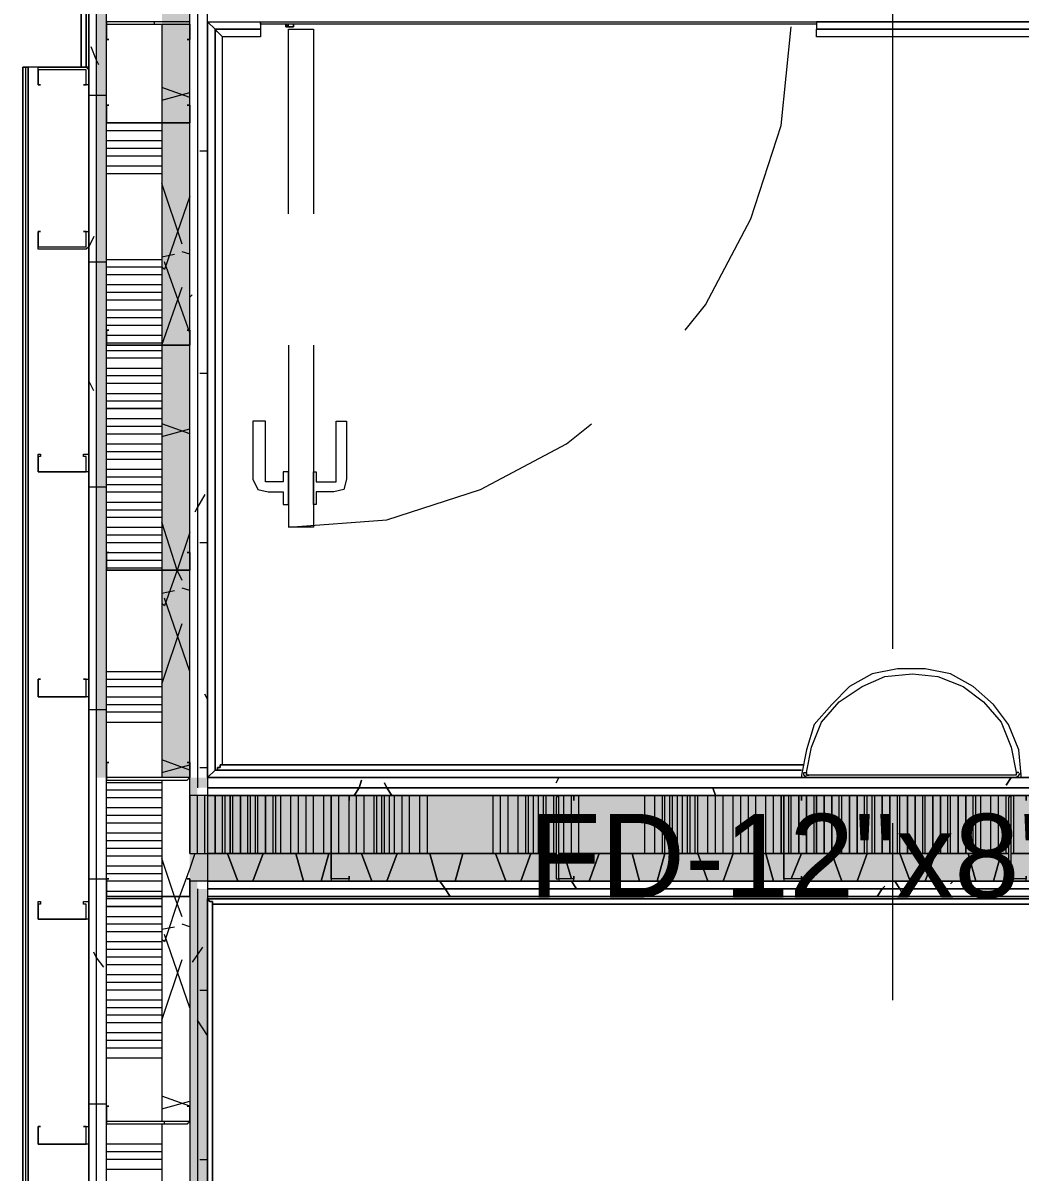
# Model space of a CAD drawing. Header units: metres. Extents: x -2 to 237, y -8 to 52.
# Drawn here: x 29.281 to 31.088, y 24.839 to 26.922 of the extents above; entities that cross this region are included whole.
import ezdxf

# ---------------------------------------------------------------- set-up
doc = ezdxf.new("R2010")
doc.units = ezdxf.units.M
doc.layers.add('PDF_Geometry', color=7, linetype='Continuous', lineweight=0, true_color=0xaaaaaa)
doc.layers.add('PDF_Solid Fills', color=7, linetype='Continuous', lineweight=0, true_color=0xffffff)
doc.layers.add('PDF_Text', color=7, linetype='Continuous', lineweight=0)
doc.styles.add('PDF Helvetica', font='')
doc.styles.get('PDF Helvetica').set_extended_font_data('Helvetica')

msp = doc.modelspace()

# ---------------------------------------------------------------- hatches: boundary and pattern name
at = {"layer": 'PDF_Solid Fills', "lineweight": 0, "transparency": 33554559}
for points in [[(29.4134, 25.554), (29.4317, 25.554), (29.4317, 31.2993), (29.4271, 31.3039), (29.4317, 31.912), (29.4317, 31.9133), (29.4134, 31.9133)], [(29.5783, 30.493), (29.5829, 31.9133), (29.5325, 31.9133), (29.5325, 25.554), (29.5829, 25.554), (29.5829, 30.4884)], [(34.751, 25.4211), (34.7785, 25.4165), (34.7785, 25.5219), (29.5829, 25.5219), (29.5829, 25.4165), (34.6686, 25.4211)], [(34.751, 25.3707), (34.7785, 25.3707), (34.7785, 25.4165), (29.5829, 25.4165), (29.5829, 25.3661), (29.594, 25.3661)], [(34.4532, 25.3707), (34.7785, 25.3707), (34.7785, 25.4165), (29.615, 25.4165), (29.615, 25.3661), (29.6254, 25.3661)]]:
    msp.add_hatch(color=256, dxfattribs=at).paths.add_polyline_path(points)
h = msp.add_hatch(color=256, dxfattribs=at)
h.paths.add_polyline_path([(29.5829, 25.5219), (29.5966, 25.5219), (29.5966, 25.554), (29.5829, 25.554)])
h.paths.add_polyline_path([(29.5829, 22.5485), (29.5966, 22.5485), (29.5966, 22.5805), (29.5829, 22.5805)])
h.paths.add_polyline_path([(29.5829, 22.7317), (29.5966, 22.7317), (29.5966, 25.3661), (29.5829, 25.3661)])
h = msp.add_hatch(color=256, dxfattribs=at)
h.paths.add_polyline_path([(29.5967, 25.5356), (29.615, 25.5356), (29.615, 25.554), (29.5967, 25.554)])
h.paths.add_polyline_path([(29.5967, 22.5485), (29.615, 22.5485), (29.615, 22.5622), (29.5967, 22.5622)])
h.paths.add_polyline_path([(29.5967, 22.7454), (29.615, 22.7454), (29.615, 25.3524), (29.5967, 25.3524)])

# ---------------------------------------------------------------- linework, layer by layer
at = {"layer": 'PDF_Geometry', "lineweight": 0}
for points in [[(40.3131, 32.7197), (39.5022, 32.7197), (39.5022, 32.7334), (38.7828, 32.7334), (31.8142, 32.7334), (31.8142, 32.7197), (31.3194, 32.7197), (31.159, 32.7197), (29.4134, 32.7197), (29.4134, 32.7059), (29.4134, 32.518), (29.4134, 31.9133), (29.4134, 25.554), (29.4134, 22.5485)], [(29.3997, 22.4523), (29.3997, 22.4385), (29.3997, 22.4568), (29.9907, 22.4568), (29.9907, 22.5485), (29.4317, 22.5485), (29.4317, 25.554), (29.4317, 31.9133), (29.4317, 32.1103), (29.4317, 32.5135), (29.4317, 32.6555), (29.5325, 32.6555), (29.9357, 32.6555), (30.3434, 32.6555), (30.7467, 32.6555)], [(31.104, 32.5226), (29.615, 32.5226), (29.615, 32.518), (29.615, 31.9133), (29.615, 32.5226), (29.5967, 32.5226), (29.5967, 31.9133), (29.5967, 27.1026), (29.5967, 26.956), (29.5967, 25.554), (29.5967, 25.5356)], [(29.3997, 31.9133), (29.3997, 25.554), (29.3997, 22.5485), (29.615, 22.5485), (32.0112, 22.5485), (32.0112, 22.5805), (32.0112, 22.7272), (32.0112, 22.7638), (29.615, 22.7638), (29.615, 25.3341), (34.7785, 25.3341), (34.7785, 22.7638), (34.9984, 22.7638), (34.9984, 25.3341), (37.5595, 25.3341)], [(29.4317, 22.5485), (29.4317, 22.4568), (29.9907, 22.4568), (29.9907, 22.4385), (29.9907, 22.5485), (29.3997, 22.5485), (29.3997, 25.554), (29.3997, 31.9133)], [(29.615, 26.9239), (29.615, 25.554), (29.615, 31.9133)], [(37.9261, 25.554), (34.7785, 25.554), (29.615, 25.554), (29.615, 31.8766)], [(29.6425, 25.5769), (29.6425, 26.8964), (29.6379, 26.901), (29.6333, 26.9055), (29.6287, 26.9101), (29.6287, 25.5678), (29.6287, 26.9101), (29.615, 26.9239), (30.9666, 26.9239), (31.1636, 26.9239), (31.1819, 26.9239), (30.7191, 26.9239), (30.7191, 26.9101), (31.1819, 26.9101), (31.1819, 26.9239), (31.1819, 28.6283), (34.1875, 28.6283), (39.7175, 28.6283)], [(29.3997, 26.9605), (29.3997, 27.1392), (29.3951, 27.1392), (29.3951, 27.1438), (29.3905, 27.1484), (29.3859, 27.153), (29.3859, 26.8415), (29.3859, 27.153), (29.3997, 27.153), (29.3859, 27.153), (29.3905, 27.1484), (29.3951, 27.1438), (29.3951, 27.1392), (29.3997, 27.1392), (29.3997, 26.8415), (29.3997, 22.9929), (29.3997, 22.892)], [(30.8566, 27.0568), (30.8566, 25.7877)], [(29.5967, 25.4165), (29.5967, 25.5219), (29.5829, 25.5219), (29.5829, 25.4165), (29.5829, 25.5219), (29.5829, 25.554), (29.5829, 26.956)], [(29.5325, 26.9193), (29.5325, 26.7406), (29.5325, 26.3375), (29.5325, 25.9297), (29.5325, 25.554)], [(29.7112, 26.9101), (29.6287, 26.9101)], [(29.7112, 26.9101), (29.6287, 26.9101)], [(29.7112, 26.9101), (29.6287, 26.9101)], [(29.7112, 26.9101), (29.6287, 26.9101)], [(29.7112, 26.9101), (29.6287, 26.9101)], [(29.6287, 26.9101), (29.6287, 25.5678)], [(29.6287, 26.9101), (29.6287, 25.5678)], [(29.6287, 26.9101), (29.6287, 25.5678)], [(29.6287, 26.9101), (29.6287, 25.5678)], [(29.6287, 26.9101), (29.6287, 25.5678)], [(30.7191, 26.9239), (30.7191, 26.9193), (29.7112, 26.9193), (29.7112, 26.9239)], [(29.7112, 26.9101), (29.7112, 26.9101)], [(29.7112, 26.9101), (29.7112, 26.9101)], [(29.7112, 26.9101), (29.7112, 26.9055)], [(29.7112, 26.9101), (29.7112, 26.9101)], [(29.7616, 26.9147), (29.7662, 26.9147), (29.7616, 26.9147), (29.7662, 26.9147), (29.7708, 26.9147), (29.7708, 26.9193), (29.7708, 26.9147), (29.7662, 26.9147), (29.7616, 26.9147), (29.7662, 26.9147), (29.7708, 26.9147), (29.7708, 26.9193), (29.7708, 26.9147), (29.7662, 26.9147), (29.7616, 26.9147), (29.757, 26.9147), (29.757, 26.9193), (29.7616, 26.9147), (29.7662, 26.9147), (29.7708, 26.9147), (29.7708, 26.9193), (29.7708, 26.9147), (29.7662, 26.9147), (29.7616, 26.9147), (29.757, 26.9147), (29.757, 26.9193), (29.7616, 26.9147), (29.7662, 26.9147), (29.7708, 26.9147), (29.7708, 26.9193), (29.7708, 26.9147), (29.7662, 26.9147), (29.7616, 26.9147), (29.757, 26.9193), (29.7616, 26.9147), (29.7662, 26.9147), (29.7708, 26.9147), (29.7708, 26.9193), (29.7708, 26.9147), (29.7662, 26.9147), (29.7708, 26.9147), (29.7708, 26.9193), (29.7708, 26.9147), (29.7662, 26.9147), (29.7616, 26.9147), (29.7662, 26.9147), (29.7708, 26.9147), (29.7708, 26.9193), (29.7708, 26.9147), (29.7662, 26.9147), (29.7616, 26.9147), (29.757, 26.9193), (29.757, 26.9147), (29.7616, 26.9147), (29.7662, 26.9147), (29.7708, 26.9147), (29.7708, 26.9193), (29.7708, 26.9147), (29.7662, 26.9147), (29.7616, 26.9147), (29.7662, 26.9147), (29.7708, 26.9147), (29.7708, 26.9193), (29.7708, 26.9147), (29.7662, 26.9147), (29.7616, 26.9147), (29.7662, 26.9147), (29.7708, 26.9147), (29.7708, 26.9193), (29.7708, 26.9147), (29.7662, 26.9147), (29.7616, 26.9147), (29.757, 26.9147), (29.757, 26.9193), (29.757, 26.9147), (29.7616, 26.9147), (29.7662, 26.9147), (29.7708, 26.9147), (29.7708, 26.9193), (29.7708, 26.9147), (29.7662, 26.9147), (29.7616, 26.9147), (29.7662, 26.9147), (29.7708, 26.9147), (29.7708, 26.9193), (29.7708, 26.9147), (29.7662, 26.9147), (29.7616, 26.9147), (29.757, 26.9193), (29.757, 26.9147), (29.7616, 26.9147), (29.7662, 26.9147), (29.7708, 26.9147), (29.7708, 26.9193), (29.7708, 26.9147), (29.7662, 26.9147), (29.7616, 26.9147), (29.7662, 26.9147), (29.7708, 26.9147), (29.7708, 26.9193), (29.7708, 26.9147), (29.7662, 26.9147), (29.7616, 26.9147), (29.7662, 26.9147), (29.7708, 26.9147), (29.7708, 26.9193), (29.7708, 26.9147), (29.7662, 26.9147), (29.7616, 26.9147), (29.757, 26.9147), (29.757, 26.9193), (29.757, 26.9147), (29.7616, 26.9147), (29.7662, 26.9147), (29.7708, 26.9147), (29.7708, 26.9193), (29.7708, 26.9147), (29.7662, 26.9147), (29.7616, 26.9147), (29.7616, 26.9193)], [(29.7616, 26.5757), (29.7616, 26.9101), (29.8074, 26.9101), (29.8074, 26.5757)], [(30.4809, 26.3649), (30.5176, 26.4107), (30.6001, 26.5666), (30.655, 26.736), (30.6733, 26.9147)], [(30.7191, 26.9101), (30.7191, 26.9101)], [(30.7191, 26.9101), (30.7191, 26.9101)], [(30.7191, 26.9101), (30.7191, 26.9101)], [(30.7191, 26.9055), (30.7191, 26.9101), (31.1957, 26.9101), (30.7191, 26.9101), (31.1957, 26.9101), (30.7191, 26.9101), (31.1957, 26.9101)], [(31.2048, 26.8964), (30.7191, 26.8964), (30.7191, 26.901), (30.7191, 26.9055), (30.7191, 26.9101), (31.1819, 26.9101)], [(29.2851, 26.8415), (29.2897, 26.8415), (29.2897, 23.0478), (29.2897, 26.8415), (29.2806, 26.8415), (29.2851, 26.8415), (29.2851, 23.0478)], [(29.3997, 26.8415), (29.2897, 26.8415)], [(29.308, 26.8369), (29.308, 26.8369)], [(29.3951, 26.8369), (29.3951, 26.8369)], [(29.3126, 26.8094), (29.3126, 26.8094)], [(29.3905, 26.8094), (29.3905, 26.8094)], [(29.4317, 26.7406), (29.5325, 26.7406)], [(29.4317, 26.7269), (29.5325, 26.7269)], [(29.4317, 26.7086), (29.5325, 26.7086)], [(29.4317, 26.6948), (29.5325, 26.6948)], [(29.4317, 26.6811), (29.5325, 26.6811)], [(29.4317, 26.6628), (29.5325, 26.6628)], [(29.4317, 26.649), (29.5325, 26.649)], [(29.3126, 26.5436), (29.3126, 26.5436)], [(29.3905, 26.5436), (29.3905, 26.5436)], [(29.308, 26.5161), (29.308, 26.5161)], [(29.3951, 26.5161), (29.3951, 26.5161)], [(29.4317, 26.4932), (29.5325, 26.4932)], [(29.4317, 26.4795), (29.5325, 26.4795)], [(29.4317, 26.4657), (29.5325, 26.4657)], [(29.4317, 26.4474), (29.5325, 26.4474)], [(29.4317, 26.4337), (29.5325, 26.4337)], [(29.4317, 26.4199), (29.5325, 26.4199)], [(29.4317, 26.4016), (29.5325, 26.4016)], [(29.4317, 26.3879), (29.5325, 26.3879)], [(29.4317, 26.3741), (29.5325, 26.3741)], [(29.4317, 26.3558), (29.5325, 26.3558)], [(29.4317, 26.342), (29.5325, 26.342)], [(29.4317, 26.3283), (29.5325, 26.3283)], [(29.7616, 26.3375), (29.7616, 26.0076), (29.9403, 26.0214), (30.1098, 26.0763), (30.2656, 26.1588), (30.3114, 26.1954)], [(29.8074, 26.3375), (29.8074, 26.0076), (29.7616, 26.0076)], [(29.4317, 26.3145), (29.5325, 26.3145)], [(29.4317, 26.2963), (29.5325, 26.2963)], [(29.4317, 26.2825), (29.5325, 26.2825)], [(29.4317, 26.2687), (29.5325, 26.2687)], [(29.4317, 26.2504), (29.5325, 26.2504)], [(29.4317, 26.2366), (29.5325, 26.2366)], [(29.4317, 26.2046), (29.5325, 26.2046)], [(29.4317, 26.1908), (29.5325, 26.1908)], [(29.4317, 26.1771), (29.5325, 26.1771)], [(29.4317, 26.1588), (29.5325, 26.1588)], [(29.4317, 26.145), (29.5325, 26.145)], [(29.4317, 26.1313), (29.5325, 26.1313)], [(29.4317, 26.113), (29.5325, 26.113)], [(29.308, 26.1084), (29.308, 26.1084)], [(29.308, 26.1084), (29.308, 26.1084)], [(29.3951, 26.1084), (29.3951, 26.1084)], [(29.4317, 26.0992), (29.5325, 26.0992)], [(29.4317, 26.0854), (29.5325, 26.0854)], [(29.4317, 26.0717), (29.5325, 26.0717)], [(29.4317, 26.0534), (29.5325, 26.0534)], [(29.4317, 26.0396), (29.5325, 26.0396)], [(29.4317, 26.0259), (29.5325, 26.0259)], [(29.4317, 26.0076), (29.5325, 26.0076)], [(29.4317, 25.9938), (29.5325, 25.9938)], [(29.4317, 25.9801), (29.5325, 25.9801)], [(29.4317, 25.9617), (29.5325, 25.9617)], [(29.4317, 25.948), (29.5325, 25.948)], [(29.4317, 25.9343), (29.5325, 25.9343)], [(29.4317, 25.7465), (29.5325, 25.7465)], [(30.7009, 25.554), (29.7066, 25.554), (30.7009, 25.554), (30.6963, 25.5586), (30.6963, 25.5632), (30.7009, 25.5632), (30.7009, 25.5586), (30.7054, 25.5586), (30.7009, 25.5586), (30.7009, 25.5632), (30.71, 25.609), (30.7283, 25.6548), (30.7604, 25.6914), (30.8016, 25.7189), (30.8429, 25.7373), (30.8932, 25.7419), (30.9391, 25.7373), (30.9849, 25.7189), (31.0216, 25.6914), (31.0537, 25.6548), (31.0719, 25.609), (31.0811, 25.5632), (31.0811, 25.5586), (31.0765, 25.5586), (30.7054, 25.5586)], [(29.3126, 25.7327), (29.3126, 25.7327)], [(29.3905, 25.7327), (29.3905, 25.7327)], [(29.4317, 25.7327), (29.5325, 25.7327)], [(29.4317, 25.7189), (29.5325, 25.7189)], [(29.4317, 25.7006), (29.5325, 25.7006)], [(29.4317, 25.6868), (29.5325, 25.6868)], [(29.4317, 25.6731), (29.5325, 25.6731)], [(29.4317, 25.6548), (29.5325, 25.6548)], [(37.9582, 25.5586), (37.9582, 25.554), (37.9627, 25.554), (37.9994, 25.554), (38.0131, 25.554), (38.0223, 25.554), (37.9582, 25.554), (37.9582, 25.5723), (37.9582, 25.5586), (37.9582, 25.554), (37.9627, 25.554), (37.9994, 25.554), (38.0223, 25.554), (37.9261, 25.554), (34.7785, 25.554), (34.5082, 25.554), (34.5082, 25.6548), (34.073, 25.6548), (34.073, 25.554), (31.0857, 25.554), (34.073, 25.554)], [(29.615, 25.554), (29.6287, 25.5678)], [(29.615, 25.554), (29.6287, 25.5678)], [(29.615, 25.554), (29.615, 25.554)], [(29.615, 25.554), (34.7785, 25.554)], [(29.615, 25.554), (29.615, 25.554)], [(34.7785, 25.554), (29.615, 25.554), (34.7785, 25.554)], [(29.6287, 25.5678), (30.6917, 25.5678)], [(29.6287, 25.5678), (30.6917, 25.5678)], [(30.6917, 25.5678), (29.6287, 25.5678)], [(30.6917, 25.5678), (29.6287, 25.5678)], [(31.0811, 25.5632), (31.0857, 25.5632), (31.0811, 25.5632), (31.0811, 25.5586), (31.0765, 25.5586)], [(31.0811, 25.554), (31.0857, 25.5586), (31.0903, 25.5632)], [(29.5325, 25.5448), (29.4317, 25.5448)], [(29.5325, 25.5311), (29.4317, 25.5311)], [(29.5325, 25.5494), (29.5325, 25.3387), (29.5325, 24.9309)], [(38.0223, 25.5356), (37.9261, 25.5356), (34.7785, 25.5356), (29.615, 25.5356)], [(29.5325, 25.5173), (29.4317, 25.5173)], [(39.9512, 25.5219), (34.7785, 25.5219), (29.615, 25.5219), (29.5967, 25.5219)], [(29.6104, 25.4165), (29.6104, 25.5219)], [(31.8875, 25.4165), (32.703, 25.4165), (33.1154, 25.4165), (33.5232, 25.4165), (33.9309, 25.4165), (34.3387, 25.4165), (34.751, 25.4165), (34.7785, 25.4165), (34.7785, 25.5219), (29.615, 25.5219), (29.615, 25.4165), (29.8395, 25.4165), (30.2473, 25.4165)], [(29.6425, 25.4165), (29.6425, 25.5219)], [(29.6471, 25.4165), (29.6471, 25.5219)], [(29.6608, 25.4165), (29.6608, 25.5219)], [(29.6883, 25.4165), (29.6883, 25.5219)], [(29.6929, 25.4165), (29.6929, 25.5219)], [(29.702, 25.4165), (29.702, 25.5219)], [(29.7066, 25.4165), (29.7066, 25.5219)], [(29.7341, 25.4165), (29.7341, 25.5219)], [(29.7387, 25.4165), (29.7387, 25.5219)], [(29.7478, 25.4165), (29.7478, 25.5219)], [(29.7662, 25.4165), (29.7662, 25.5219)], [(29.78, 25.4165), (29.78, 25.5219)], [(29.7937, 25.4165), (29.7937, 25.5219)], [(29.8074, 25.4165), (29.8074, 25.5219)], [(29.8258, 25.4165), (29.8258, 25.5219)], [(29.8532, 25.4165), (29.8532, 25.5219)], [(29.8716, 25.4165), (29.8716, 25.5219)], [(29.8853, 25.4165), (29.8853, 25.5219)], [(29.899, 25.4165), (29.899, 25.5219)], [(29.9174, 25.4165), (29.9174, 25.5219)], [(29.922, 25.4165), (29.922, 25.5219)], [(29.9311, 25.4165), (29.9311, 25.5219)], [(29.9357, 25.4165), (29.9357, 25.5219)], [(29.9449, 25.4165), (29.9449, 25.5219)], [(29.9541, 25.4165), (29.9541, 25.5219)], [(29.9678, 25.4165), (29.9678, 25.5219)], [(29.9815, 25.4165), (29.9815, 25.5219)], [(29.9998, 25.4165), (29.9998, 25.5219)], [(30.0136, 25.4165), (30.0136, 25.5219)], [(30.1327, 25.4165), (30.1327, 25.5219)], [(30.1465, 25.4165), (30.1465, 25.5219)], [(30.1602, 25.4165), (30.1602, 25.5219)], [(30.1785, 25.4165), (30.1785, 25.5219)], [(30.1923, 25.4165), (30.1923, 25.5219)], [(30.1969, 25.4165), (30.1969, 25.5219)], [(30.206, 25.4165), (30.206, 25.5219)], [(30.2152, 25.4165), (30.2152, 25.5219)], [(30.2244, 25.4165), (30.2244, 25.5219)], [(30.229, 25.4165), (30.229, 25.5219)], [(30.2427, 25.4165), (30.2427, 25.5219)], [(30.261, 25.4165), (30.261, 25.5219)], [(30.2747, 25.4165), (30.2747, 25.5219)], [(30.2885, 25.4165), (30.2885, 25.5219)], [(30.4076, 25.4165), (30.4076, 25.5219)], [(30.426, 25.4165), (30.426, 25.5219)], [(30.4397, 25.4165), (30.4397, 25.5219)], [(30.4442, 25.4165), (30.4442, 25.5219)], [(30.4534, 25.4165), (30.4534, 25.5219)], [(30.458, 25.4165), (30.458, 25.5219)], [(30.4672, 25.4165), (30.4672, 25.5219)], [(30.4763, 25.4165), (30.4763, 25.5219)], [(30.4855, 25.4165), (30.4855, 25.5219)], [(30.4901, 25.4165), (30.4901, 25.5219)], [(30.4993, 25.4165), (30.4993, 25.5219)], [(30.5039, 25.4165), (30.5039, 25.5219)], [(30.5221, 25.4165), (30.5221, 25.5219)], [(30.5359, 25.4165), (30.5359, 25.5219)], [(30.5496, 25.4165), (30.5496, 25.5219)], [(30.568, 25.4165), (30.568, 25.5219)], [(30.5817, 25.4165), (30.5817, 25.5219)], [(30.5955, 25.4165), (30.5955, 25.5219)], [(30.6092, 25.4165), (30.6092, 25.5219)], [(30.6275, 25.4165), (30.6275, 25.5219)], [(30.6413, 25.4165), (30.6413, 25.5219)], [(30.6687, 25.4165), (30.6687, 25.5219)], [(30.6733, 25.4165), (30.6733, 25.5219)], [(30.7146, 25.4165), (30.7146, 25.5219)], [(30.7604, 25.4165), (30.7604, 25.5219)], [(30.765, 25.4165), (30.765, 25.5219)], [(30.8062, 25.4165), (30.8062, 25.5219)], [(30.8108, 25.4165), (30.8108, 25.5219)], [(30.82, 25.4165), (30.82, 25.5219)], [(30.8245, 25.4165), (30.8245, 25.5219)], [(30.8658, 25.4165), (30.8658, 25.5219)], [(30.8704, 25.4165), (30.8704, 25.5219)], [(30.9116, 25.4165), (30.9116, 25.5219)], [(30.9162, 25.4165), (30.9162, 25.5219)], [(30.9299, 25.4165), (30.9299, 25.5219)], [(30.9574, 25.4165), (30.9574, 25.5219)], [(30.962, 25.4165), (30.962, 25.5219)], [(31.0032, 25.4165), (31.0032, 25.5219)], [(31.0078, 25.4165), (31.0078, 25.5219)], [(31.017, 25.4165), (31.017, 25.5219)], [(31.0353, 25.4165), (31.0353, 25.5219)], [(31.0491, 25.4165), (31.0491, 25.5219)], [(31.0628, 25.4165), (31.0628, 25.5219)], [(31.0719, 25.4165), (31.4797, 25.4165), (31.8829, 25.4165), (31.4797, 25.4165), (31.0719, 25.4165), (31.4797, 25.4165), (31.8829, 25.4165), (31.8829, 25.5219)], [(31.0765, 25.4165), (31.0765, 25.5219)], [(29.5325, 25.499), (29.4317, 25.499)], [(29.5325, 25.4853), (29.4317, 25.4853)], [(29.5325, 25.4716), (29.4317, 25.4716)], [(30.8566, 25.4716), (30.8566, 25.1508)], [(29.5325, 25.4532), (29.4317, 25.4532)], [(29.5325, 25.4394), (29.4317, 25.4394)], [(29.5325, 25.4257), (29.4317, 25.4257)], [(29.5325, 25.4119), (29.4317, 25.4119)], [(29.5829, 25.4165), (29.615, 25.4165), (29.8395, 25.4165), (30.2473, 25.4165), (29.8395, 25.4165), (29.615, 25.4165), (29.615, 25.3661), (34.7785, 25.3661)], [(30.2518, 25.4165), (30.6596, 25.4165), (31.0674, 25.4165)], [(29.5325, 25.3936), (29.4317, 25.3936)], [(29.5325, 25.3799), (29.4317, 25.3799)], [(29.5325, 25.3661), (29.4317, 25.3661)], [(34.8151, 22.7638), (34.8151, 25.3661), (34.9159, 25.3661), (34.8106, 25.3661), (34.8106, 25.3524), (34.8106, 25.3341), (34.9159, 25.3341), (34.9159, 25.3661), (34.8106, 25.3661), (34.7785, 25.3661), (29.615, 25.3661), (29.5967, 25.3661), (29.5829, 25.3661), (29.5829, 22.7317), (29.5967, 22.7317), (29.6104, 22.7317), (29.5829, 22.7317), (29.5829, 22.6813), (29.6104, 22.6813), (29.5829, 22.6813), (29.5829, 22.5805), (32.0112, 22.5805), (32.364, 22.5805)], [(29.5325, 25.3478), (29.4317, 25.3478)], [(29.5967, 25.3524), (29.5967, 22.7454), (29.615, 22.7454), (32.0112, 22.7454), (32.0112, 22.7638), (32.364, 22.7638), (32.0112, 22.7638), (32.364, 22.7638), (32.364, 22.5485), (34.9984, 22.5485), (34.5586, 22.5485), (33.546, 22.5485), (29.615, 22.5485), (32.0112, 22.5485)], [(34.7968, 22.7638), (34.7968, 25.3341), (34.7968, 25.3387), (34.7968, 25.3524), (34.7785, 25.3524), (29.615, 25.3524)], [(29.5325, 25.3341), (29.4317, 25.3341)], [(34.7785, 25.3387), (29.615, 25.3387), (29.615, 22.7638), (33.546, 22.7638)], [(29.615, 22.7638), (29.615, 25.3341), (29.615, 22.7638)], [(29.615, 25.1921), (29.615, 22.7638), (29.615, 25.3341), (29.6195, 25.3295), (29.6241, 25.3295), (29.6241, 25.3249), (29.6241, 22.7729), (29.6241, 25.3249), (29.6241, 25.3295), (29.6195, 25.3295), (29.615, 25.3341), (29.6195, 25.3295), (29.6241, 25.3295), (29.6241, 25.3249), (34.7693, 25.3249), (29.6241, 25.3249), (34.7693, 25.3249)], [(34.7785, 25.3341), (29.615, 25.3341), (34.7785, 25.3341)], [(34.7785, 25.3341), (29.615, 25.3341), (34.7785, 25.3341)], [(34.7785, 25.3341), (29.615, 25.3341), (34.7785, 25.3341)], [(34.7785, 25.3341), (29.615, 25.3341), (34.7785, 25.3341)], [(34.7831, 22.7638), (34.7831, 25.3341), (34.7785, 25.3341), (34.7739, 25.3295), (34.7693, 25.3295), (34.7693, 25.3249), (29.6241, 25.3249)], [(29.5325, 25.302), (29.4317, 25.302)], [(29.308, 25.2974), (29.308, 25.2974)], [(29.308, 25.2974), (29.308, 25.2974)], [(29.3951, 25.2974), (29.3951, 25.2974)], [(29.5325, 25.2883), (29.4317, 25.2883)], [(29.5325, 25.2745), (29.4317, 25.2745)], [(29.5325, 25.2562), (29.4317, 25.2562)], [(29.5325, 25.2424), (29.4317, 25.2424)], [(29.5325, 25.2287), (29.4317, 25.2287)], [(29.5325, 25.2149), (29.4317, 25.2149)], [(29.5325, 25.1967), (29.4317, 25.1967)], [(29.5325, 25.1829), (29.4317, 25.1829)], [(29.5325, 25.1691), (29.4317, 25.1691)], [(29.5325, 25.1508), (29.4317, 25.1508)], [(29.5325, 25.137), (29.4317, 25.137)], [(29.5325, 25.1233), (29.4317, 25.1233)], [(29.5325, 25.1096), (29.4317, 25.1096)], [(29.5325, 25.0912), (29.4317, 25.0912)], [(29.5325, 25.0775), (29.4317, 25.0775)], [(29.5325, 25.0638), (29.4317, 25.0638)], [(29.5325, 25.0454), (29.4317, 25.0454)], [(29.5325, 24.9263), (29.5325, 24.5186), (29.5325, 24.1108), (29.4317, 24.1108)], [(29.3126, 24.9218), (29.3126, 24.9218)], [(29.3905, 24.9218), (29.3905, 24.9218)], [(29.308, 24.8897), (29.308, 24.8897)], [(29.308, 24.8897), (29.308, 24.8897)], [(29.3951, 24.8897), (29.3951, 24.8897)], [(29.5325, 24.8897), (29.4317, 24.8897)], [(29.5325, 24.8759), (29.4317, 24.8759)], [(29.5325, 24.8621), (29.4317, 24.8621)], [(29.5325, 24.8438), (29.4317, 24.8438)]]:
    msp.add_lwpolyline(points, dxfattribs=at)
for points in [[(29.3951, 26.8415), (29.3951, 27.1438)], [(29.5829, 26.8918), (29.5829, 26.9193), (29.5829, 26.9239), (29.5783, 26.9239), (29.4317, 26.9239), (29.4317, 26.9193), (29.4317, 26.8918), (29.4363, 26.8918), (29.4317, 26.8918), (29.4317, 26.9193), (29.5783, 26.9193), (29.5829, 26.9193), (29.5829, 26.8918), (29.5783, 26.8918)], [(29.615, 26.9239), (29.7112, 26.9239), (29.7112, 26.9101), (29.6287, 26.9101)], [(29.7112, 26.8964), (29.6425, 26.8964), (29.6379, 26.901), (29.6333, 26.9055), (29.6287, 26.9101), (29.7112, 26.9101), (29.7112, 26.9055), (29.7112, 26.901)], [(29.7708, 26.9193), (29.7708, 26.9147), (29.7662, 26.9147), (29.7616, 26.9147), (29.757, 26.9193), (29.7616, 26.9147), (29.7662, 26.9147), (29.7708, 26.9147), (29.7708, 26.9193), (29.7708, 26.9147), (29.7662, 26.9147), (29.7616, 26.9147), (29.7662, 26.9147), (29.7708, 26.9147)], [(29.2806, 26.8415), (29.2806, 23.0478)], [(29.2897, 26.8415), (29.2897, 23.0478)], [(29.308, 26.8369), (29.308, 26.8415), (29.3951, 26.8415), (29.3997, 26.8369), (29.3997, 26.8094), (29.3905, 26.8094), (29.3951, 26.8094), (29.3951, 26.8369), (29.308, 26.8369), (29.308, 26.8094)], [(29.3126, 26.8094), (29.308, 26.8094)], [(29.4317, 26.7727), (29.4317, 26.7452), (29.4317, 26.7406), (29.5783, 26.7406), (29.5829, 26.7406), (29.5829, 26.7452), (29.5829, 26.7727), (29.5783, 26.7727), (29.5829, 26.7727), (29.5829, 26.7452), (29.5829, 26.7406), (29.5783, 26.7406), (29.4317, 26.7406), (29.4317, 26.7452), (29.4317, 26.7727), (29.4363, 26.7727)], [(29.3997, 26.5161), (29.3951, 26.5115), (29.308, 26.5115), (29.308, 26.5161), (29.308, 26.5436), (29.3126, 26.5436), (29.308, 26.5436), (29.308, 26.5161), (29.3951, 26.5161), (29.3951, 26.5436), (29.3905, 26.5436), (29.3997, 26.5436)], [(29.4317, 26.3649), (29.4317, 26.3375), (29.5783, 26.3375), (29.5829, 26.3375), (29.5829, 26.3649), (29.5783, 26.3649), (29.5829, 26.3649), (29.5829, 26.3375), (29.5783, 26.3375), (29.4317, 26.3375), (29.4317, 26.3649), (29.4363, 26.3649)], [(29.5325, 26.2229), (29.4317, 26.2229)], [(29.7204, 26.09), (29.7204, 26.0946), (29.7204, 26.2), (29.6975, 26.2), (29.6975, 26.0946), (29.7066, 26.0763), (29.7249, 26.0717), (29.7524, 26.0717), (29.7524, 26.0488), (29.7616, 26.0488), (29.7616, 26.1084), (29.7524, 26.1084), (29.7524, 26.09), (29.7249, 26.09)], [(29.8486, 26.09), (29.8486, 26.0946), (29.8486, 26.2), (29.867, 26.2), (29.867, 26.0946), (29.8624, 26.0763), (29.844, 26.0717), (29.812, 26.0717), (29.812, 26.0488), (29.8074, 26.0488), (29.8074, 26.1084), (29.812, 26.1084), (29.812, 26.09), (29.844, 26.09)], [(29.3997, 26.1084), (29.3951, 26.1084), (29.308, 26.1084), (29.308, 26.1404), (29.3126, 26.1404), (29.3126, 26.1358), (29.308, 26.1358), (29.308, 26.1084), (29.3951, 26.1084), (29.3951, 26.1358), (29.3905, 26.1358), (29.3905, 26.1404), (29.3997, 26.1404)], [(29.4317, 25.9617), (29.4317, 25.9297), (29.5783, 25.9297), (29.5829, 25.9297), (29.5829, 25.9617), (29.5783, 25.9617), (29.5829, 25.9617), (29.5829, 25.9297), (29.5783, 25.9297), (29.4317, 25.9297), (29.4317, 25.9617), (29.4363, 25.9617)], [(30.6917, 25.5586), (30.6917, 25.554), (30.6963, 25.554), (30.7009, 25.554), (31.0857, 25.554), (31.0903, 25.554), (31.0903, 25.5586), (31.0857, 25.6044), (31.0674, 25.6502), (31.0399, 25.6868), (31.0032, 25.7189), (30.962, 25.7419), (30.9162, 25.751), (30.8658, 25.751), (30.82, 25.7419), (30.7788, 25.7189), (30.7467, 25.6868), (30.7146, 25.6502), (30.7009, 25.6044)], [(30.7009, 25.5632), (30.71, 25.609), (30.7283, 25.6548), (30.7604, 25.6914), (30.8016, 25.7189), (30.8429, 25.7373), (30.8932, 25.7419), (30.9391, 25.7373), (30.9849, 25.7189), (31.0216, 25.6914), (31.0537, 25.6548), (31.0719, 25.609), (31.0811, 25.5632), (31.0811, 25.5586), (31.0765, 25.5586), (30.7054, 25.5586), (30.7009, 25.5586)], [(29.3997, 25.7052), (29.3997, 25.7006), (29.3951, 25.7006), (29.308, 25.7006), (29.308, 25.7052), (29.308, 25.7327), (29.3126, 25.7327), (29.308, 25.7327), (29.308, 25.7052), (29.308, 25.7006), (29.3951, 25.7006), (29.3951, 25.7052), (29.3951, 25.7327), (29.3905, 25.7327), (29.3997, 25.7327)], [(29.4317, 25.5815), (29.4317, 25.554), (29.4317, 25.5494), (29.5783, 25.5494), (29.5829, 25.554), (29.5829, 25.5815), (29.5783, 25.5815), (29.5829, 25.5815), (29.5829, 25.554), (29.5783, 25.554), (29.4317, 25.554), (29.4317, 25.5815), (29.4363, 25.5815)], [(30.6917, 25.5678), (29.6287, 25.5678), (29.6333, 25.5678), (29.6333, 25.5723), (29.6379, 25.5723), (29.6379, 25.5769), (29.6425, 25.5769), (30.6963, 25.5769), (29.6425, 25.5769), (29.6379, 25.5769), (29.6379, 25.5723), (29.6333, 25.5723), (29.6333, 25.5678), (29.6287, 25.5678), (30.6917, 25.5678), (29.6287, 25.5678), (30.6917, 25.5678), (29.6287, 25.5678), (30.6917, 25.5678), (29.6287, 25.5678)], [(34.7785, 25.5356), (34.7785, 25.554), (29.615, 25.554), (29.615, 25.5356)], [(30.6917, 25.5678), (29.6287, 25.5678)], [(34.7785, 25.5219), (34.7785, 25.5356), (29.615, 25.5356), (29.615, 25.5219)], [(29.6287, 25.5219), (29.6287, 25.4165)], [(29.6562, 25.5219), (29.6562, 25.4165)], [(29.6746, 25.5219), (29.6746, 25.4165)], [(29.7204, 25.5219), (29.7204, 25.4165)], [(29.8716, 25.5219), (29.8395, 25.5219), (29.8395, 25.5173), (29.8395, 25.3707), (29.8395, 25.3661), (29.8716, 25.3661), (29.8716, 25.3753), (29.8716, 25.3707), (29.8395, 25.3707), (29.8395, 25.5173), (29.8395, 25.5219), (29.8716, 25.5219), (29.8716, 25.5128)], [(30.2793, 25.5219), (30.2518, 25.5219), (30.2473, 25.5173), (30.2473, 25.3707), (30.2518, 25.3707), (30.2518, 25.3661), (30.2793, 25.3661), (30.2793, 25.3753), (30.2793, 25.3707), (30.2518, 25.3707), (30.2518, 25.5173), (30.2518, 25.5219), (30.2793, 25.5219), (30.2793, 25.5128)], [(30.655, 25.5219), (30.655, 25.4165)], [(30.6917, 25.5219), (30.6596, 25.5219), (30.6596, 25.5173), (30.6596, 25.3707), (30.6596, 25.3661), (30.6917, 25.3661), (30.6917, 25.3753), (30.6917, 25.3707), (30.6596, 25.3707), (30.6596, 25.5173), (30.6596, 25.5219), (30.6917, 25.5219), (30.6917, 25.5128)], [(30.6871, 25.5219), (30.6871, 25.4165)], [(30.7009, 25.5219), (30.7009, 25.4165)], [(30.7191, 25.5219), (30.7191, 25.4165)], [(30.7329, 25.5219), (30.7329, 25.4165)], [(30.7467, 25.5219), (30.7467, 25.4165)], [(30.7788, 25.5219), (30.7788, 25.4165)], [(30.7925, 25.5219), (30.7925, 25.4165)], [(30.8383, 25.5219), (30.8383, 25.4165)], [(30.852, 25.5219), (30.852, 25.4165)], [(30.8841, 25.5219), (30.8841, 25.4165)], [(30.8978, 25.5219), (30.8978, 25.4165)], [(30.9299, 25.5219), (30.9299, 25.4165)], [(30.9436, 25.5219), (30.9436, 25.4165)], [(30.9757, 25.5219), (30.9757, 25.4165)], [(30.9895, 25.5219), (30.9895, 25.4165)], [(31.0994, 25.5219), (31.0719, 25.5219), (31.0674, 25.5173), (31.0674, 25.3707), (31.0719, 25.3707), (31.0719, 25.3661), (31.0994, 25.3661), (31.0994, 25.3753), (31.0994, 25.3707), (31.0719, 25.3707), (31.0719, 25.5173), (31.0719, 25.5219), (31.0994, 25.5219), (31.0994, 25.5128)], [(30.2518, 25.4165), (30.6596, 25.4165), (31.0674, 25.4165), (30.6596, 25.4165)], [(29.4317, 25.3707), (29.4317, 25.3387), (29.5783, 25.3387), (29.5829, 25.3387), (29.5829, 25.3707), (29.5783, 25.3707), (29.5829, 25.3707), (29.5829, 25.3387), (29.5783, 25.3387), (29.4317, 25.3387), (29.4317, 25.3707), (29.4363, 25.3707)], [(34.7785, 25.3524), (34.7785, 25.3661), (29.615, 25.3661), (29.615, 25.3524)], [(34.7785, 25.3387), (34.7785, 25.3524), (29.615, 25.3524), (29.615, 25.3387)], [(29.3997, 25.2974), (29.3951, 25.2974), (29.308, 25.2974), (29.308, 25.3295), (29.3126, 25.3295), (29.3126, 25.3249), (29.308, 25.3249), (29.308, 25.2974), (29.3951, 25.2974), (29.3951, 25.3249), (29.3905, 25.3249), (29.3905, 25.3295), (29.3997, 25.3295)], [(34.7785, 25.3341), (34.7785, 25.3387), (29.615, 25.3387), (29.615, 25.3341)], [(29.4317, 25.3203), (29.5325, 25.3203)], [(29.4317, 24.9584), (29.4317, 24.9309), (29.4317, 24.9263), (29.5783, 24.9263), (29.5829, 24.9309), (29.5829, 24.9584), (29.5783, 24.9584), (29.5829, 24.9584), (29.5829, 24.9309), (29.5783, 24.9309), (29.4317, 24.9309), (29.4317, 24.9584), (29.4363, 24.9584)], [(29.3997, 24.8897), (29.3951, 24.8897), (29.308, 24.8897), (29.308, 24.9218), (29.3126, 24.9218), (29.308, 24.9218), (29.308, 24.8897), (29.3951, 24.8897), (29.3951, 24.9218), (29.3905, 24.9218), (29.3997, 24.9218)]]:
    msp.add_lwpolyline(points, close=True, dxfattribs=at)
at = {"layer": 'PDF_Geometry', "color": 254, "lineweight": 0, "true_color": 0xd2d2d2}
for points in [[(29.5188, 26.9193), (29.5188, 26.9239)], [(29.4592, 26.7406), (29.4592, 26.7406)], [(29.5829, 26.3603), (29.5829, 26.3603)], [(29.4363, 26.3375), (29.4363, 26.3375)], [(29.5555, 26.3375), (29.56, 26.3375)], [(29.5325, 25.9297), (29.5325, 25.9297)], [(31.0674, 25.4532), (31.0719, 25.4578)], [(30.6596, 25.4257), (30.6596, 25.4257)], [(29.5829, 25.3524), (29.5829, 25.357)], [(29.4455, 25.3387), (29.4455, 25.3387)], [(29.5646, 25.3387), (29.5646, 25.3387)], [(29.5371, 24.9263), (29.5371, 24.9309)]]:
    msp.add_lwpolyline(points, dxfattribs=at)
at = {"layer": 'PDF_Geometry', "color": 254, "lineweight": 0, "true_color": 0xeaeaea}
for points in [[(29.418, 26.846), (29.4134, 26.8552), (29.4043, 26.8781)], [(29.3997, 26.791), (29.4134, 26.791), (29.4317, 26.791)], [(29.6013, 26.6902), (29.615, 26.6902)], [(29.4089, 26.5345), (29.3997, 26.5161)], [(29.3997, 26.4886), (29.4134, 26.4886), (29.4317, 26.4886)], [(29.5875, 26.4291), (29.5829, 26.4245)], [(29.6013, 26.2871), (29.615, 26.2871)], [(29.4089, 26.255), (29.3997, 26.2733)], [(29.3997, 26.0809), (29.4134, 26.0809), (29.4317, 26.0809)], [(29.6104, 26.0671), (29.5967, 26.0442), (29.5921, 26.035)], [(29.6013, 25.9801), (29.615, 25.9801)], [(29.615, 25.696), (29.6104, 25.7052)], [(29.3997, 25.6777), (29.4134, 25.6777), (29.4317, 25.6777)], [(29.6013, 25.5723), (29.615, 25.5723)], [(29.3997, 25.3707), (29.4134, 25.3707), (29.4317, 25.3707)], [(30.2839, 25.3524), (30.2839, 25.3524)], [(30.2839, 25.3524), (30.2839, 25.3524)], [(29.6058, 25.247), (29.5967, 25.2333), (29.5875, 25.2195)], [(29.4271, 25.2104), (29.4134, 25.2287), (29.4089, 25.2379)], [(29.6013, 25.1691), (29.615, 25.1691)], [(29.615, 25.0866), (29.5967, 25.1142)], [(29.3997, 24.963), (29.4134, 24.963), (29.4317, 24.963)], [(29.6013, 24.8621), (29.615, 24.8621)]]:
    msp.add_lwpolyline(points, dxfattribs=at)
at = {"layer": 'PDF_Geometry', "color": 254, "lineweight": 0, "true_color": 0xdddddd}
for points in [[(29.5829, 26.7864), (29.5325, 26.8048)], [(29.5325, 26.7819), (29.5829, 26.7956)], [(29.5691, 26.5207), (29.5325, 26.6306)], [(29.5829, 26.6078), (29.5371, 26.4749), (29.5325, 26.4795)], [(29.5325, 26.4978), (29.5555, 26.5024)], [(29.5829, 26.3603), (29.5371, 26.4886)], [(29.5829, 26.5024), (29.5691, 26.507)], [(29.5325, 26.3375), (29.5691, 26.4428)], [(29.5829, 26.1771), (29.5325, 26.1954)], [(29.5325, 26.1725), (29.5829, 26.1862)], [(29.5691, 25.9113), (29.56, 25.9297), (29.5325, 26.0168)], [(29.5829, 25.9984), (29.56, 25.9297), (29.5371, 25.8655), (29.5325, 25.8701)], [(29.5325, 25.8885), (29.5555, 25.893)], [(29.5829, 25.893), (29.5691, 25.8976)], [(29.5829, 25.7465), (29.5371, 25.8793)], [(29.5325, 25.7235), (29.5691, 25.8335)], [(29.5829, 25.5678), (29.5325, 25.586)], [(29.5325, 25.5632), (29.5829, 25.5769)], [(29.5921, 25.4165), (29.5829, 25.3891), (29.5646, 25.3387), (29.5371, 25.2562), (29.5325, 25.2607)], [(29.5691, 25.302), (29.5555, 25.3387), (29.5325, 25.4074)], [(29.5325, 25.2791), (29.5555, 25.2837)], [(29.5829, 25.2837), (29.5691, 25.2883)], [(29.5829, 25.137), (29.5371, 25.2699)], [(29.5325, 25.1142), (29.5691, 25.2241)], [(29.5829, 24.9584), (29.5325, 24.9767)], [(29.5325, 24.9538), (29.5829, 24.9675)]]:
    msp.add_lwpolyline(points, dxfattribs=at)
at = {"layer": 'PDF_Geometry', "color": 254, "lineweight": 0, "true_color": 0xeaeaea}
for points in [[(30.2473, 25.5448), (30.2518, 25.554)], [(31.0628, 25.5402), (31.0719, 25.554)], [(29.8807, 25.5219), (29.8899, 25.5356), (29.8944, 25.5494), (29.8899, 25.5356)], [(29.9403, 25.5356), (29.9495, 25.5219), (29.9403, 25.5356), (29.9357, 25.5448)], [(30.5313, 25.5356), (30.5359, 25.5219)], [(30.0365, 25.3661), (30.0457, 25.3524), (30.0549, 25.3387), (30.0457, 25.3524)], [(30.2747, 25.3661), (30.2839, 25.3524)], [(30.8612, 25.3661), (30.8704, 25.3524), (30.875, 25.3433), (30.8704, 25.3524)], [(30.962, 25.3615), (30.9666, 25.3661)], [(30.403, 25.3433), (30.4076, 25.3387)], [(30.8383, 25.3524), (30.8429, 25.357), (30.8383, 25.3524), (30.8291, 25.3387)]]:
    msp.add_lwpolyline(points, close=True, dxfattribs=at)
at = {"layer": 'PDF_Geometry', "color": 254, "lineweight": 0, "true_color": 0xdddddd}
for points in [[(29.6516, 25.4165), (29.67, 25.3661)], [(29.7158, 25.4165), (29.6975, 25.3661)], [(29.7754, 25.4165), (29.7891, 25.3661)], [(29.8349, 25.4165), (29.8212, 25.3661)], [(29.8944, 25.4165), (29.9128, 25.3661)], [(29.9587, 25.4165), (29.9403, 25.3661)], [(30.0182, 25.4165), (30.0319, 25.3661)], [(30.0777, 25.4165), (30.064, 25.3661)], [(30.1373, 25.4165), (30.1556, 25.3661)], [(30.2014, 25.4165), (30.1831, 25.3661)], [(30.261, 25.4165), (30.2747, 25.3707)], [(30.3252, 25.4165), (30.3068, 25.3661)], [(30.3847, 25.4165), (30.3984, 25.3661)], [(30.4442, 25.4165), (30.4305, 25.3661)], [(30.5039, 25.4165), (30.5221, 25.3661)], [(30.568, 25.4165), (30.5496, 25.3661)], [(30.6275, 25.4165), (30.6413, 25.3661)], [(30.6917, 25.4165), (30.6733, 25.3707)], [(30.7467, 25.4165), (30.765, 25.3661)], [(30.8108, 25.4165), (30.7925, 25.3661)], [(30.8704, 25.4165), (30.8887, 25.3661)], [(30.9345, 25.4165), (30.9162, 25.3661)], [(30.994, 25.4165), (31.0078, 25.3661)], [(31.0537, 25.4165), (31.0399, 25.3661)]]:
    msp.add_lwpolyline(points, close=True, dxfattribs=at)

# ---------------------------------------------------------------- texts
at = {"layer": 'PDF_Text', "lineweight": 0, "insert": (30.198, 25.4113), "char_height": 0.151896, "attachment_point": 4, "style": 'PDF Helvetica'}
msp.add_mtext('FD-12"x8"-12"x8"', dxfattribs=at)

doc.saveas('drawing.dxf')
